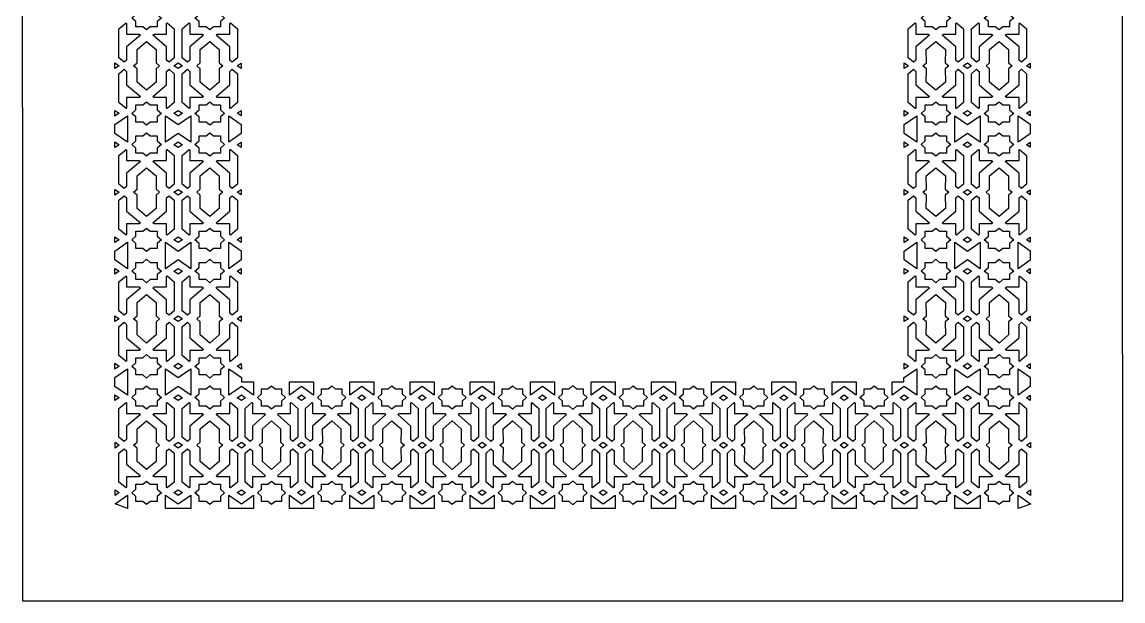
# Model space of a CAD drawing. Extents: x -357 to 357, y -375 to 375.
# Drawn here: x -357 to 357, y -375 to 0 of the extents above; entities that cross this region are included whole.
import ezdxf

# ---------------------------------------------------------------- set-up
doc = ezdxf.new("R2010")
doc.units = 0
doc.header["$MEASUREMENT"] = 0
doc.layers.add('LAYER_1', color=18, linetype='CONTINUOUS')

msp = doc.modelspace()

# ---------------------------------------------------------------- linework, layer by layer
at = {"layer": 'LAYER_1'}
msp.add_lwpolyline([(356.43, 264.35, 0.310097), (-357.4, 265.28), (-357, -375), (357, -375)], format="xyb", close=True, dxfattribs=at)
for points in [[(-274.17, 8.49), (-269.67, 8.49), (-269.67, 5.22), (-266.94, 2.91), (-269.67, 0.6), (-269.67, -2.66), (-274.17, -2.66), (-276.57, -4.7), (-278.97, -2.66), (-283.47, -2.66), (-283.47, 0.6), (-286.2, 2.91), (-283.47, 5.22), (-283.47, 8.49), (-278.97, 8.49), (-276.57, 10.52)], [(-233.17, 8.49), (-228.67, 8.49), (-228.67, 5.22), (-225.94, 2.91), (-228.67, 0.6), (-228.67, -2.66), (-233.17, -2.66), (-235.57, -4.7), (-237.97, -2.66), (-242.47, -2.66), (-242.47, 0.6), (-245.2, 2.91), (-242.47, 5.22), (-242.47, 8.49), (-237.97, 8.49), (-235.57, 10.52)], [(237.97, 8.49), (242.47, 8.49), (242.47, 5.22), (245.2, 2.91), (242.47, 0.6), (242.47, -2.66), (237.97, -2.66), (235.57, -4.7), (233.17, -2.66), (228.67, -2.66), (228.67, 0.6), (225.94, 2.91), (228.67, 5.22), (228.67, 8.49), (233.17, 8.49), (235.57, 10.52)], [(278.97, 8.49), (283.47, 8.49), (283.47, 5.22), (286.2, 2.91), (283.47, 0.6), (283.47, -2.66), (278.97, -2.66), (276.57, -4.7), (274.17, -2.66), (269.67, -2.66), (269.67, 0.6), (266.94, 2.91), (269.67, 5.22), (269.67, 8.49), (274.17, 8.49), (276.57, 10.52)], [(-289.55, -0.55), (-289.55, -7.41), (-281.45, -7.41), (-280.61, -8.12), (-289.55, -15.68), (-289.55, -24.34), (-291.13, -25.67), (-294.49, -22.82), (-294.49, -4.11), (-289.92, -0.24)], [(-258.64, -4.11), (-258.64, -22.82), (-262.01, -25.67), (-263.59, -24.34), (-263.59, -15.68), (-272.53, -8.12), (-271.69, -7.41), (-263.59, -7.41), (-263.59, -0.55), (-263.22, -0.24)], [(-248.55, -0.55), (-248.55, -7.41), (-240.45, -7.41), (-239.61, -8.12), (-248.55, -15.68), (-248.55, -24.34), (-250.13, -25.67), (-253.49, -22.82), (-253.49, -4.11), (-248.92, -0.24)], [(-217.64, -4.11), (-217.64, -22.82), (-221.01, -25.67), (-222.59, -24.34), (-222.59, -15.68), (-231.53, -8.12), (-230.69, -7.41), (-222.59, -7.41), (-222.59, -0.55), (-222.22, -0.24)], [(222.59, -0.55), (222.59, -7.41), (230.69, -7.41), (231.53, -8.12), (222.59, -15.68), (222.59, -24.34), (221.01, -25.67), (217.64, -22.82), (217.64, -4.11), (222.22, -0.24)], [(253.5, -4.11), (253.5, -22.82), (250.13, -25.67), (248.55, -24.34), (248.55, -15.68), (239.61, -8.12), (240.45, -7.41), (248.55, -7.41), (248.55, -0.55), (248.92, -0.24)], [(263.59, -0.55), (263.59, -7.41), (271.69, -7.41), (272.53, -8.12), (263.59, -15.68), (263.59, -24.34), (262.01, -25.67), (258.65, -22.82), (258.65, -4.11), (263.22, -0.24)], [(294.5, -4.11), (294.5, -22.82), (291.13, -25.67), (289.55, -24.34), (289.55, -15.68), (280.61, -8.12), (281.45, -7.41), (289.55, -7.41), (289.55, -0.55), (289.92, -0.24)], [(-270.38, -17.43), (-270.44, -26.03), (-268.12, -27.99), (-270.44, -29.95), (-270.38, -38.55), (-276.57, -43.79), (-282.75, -38.55), (-282.7, -29.95), (-285.02, -27.99), (-282.7, -26.03), (-282.75, -17.43), (-276.57, -12.2)], [(-229.38, -17.43), (-229.44, -26.03), (-227.12, -27.99), (-229.44, -29.95), (-229.38, -38.55), (-235.57, -43.79), (-241.75, -38.55), (-241.7, -29.95), (-244.02, -27.99), (-241.7, -26.03), (-241.75, -17.43), (-235.57, -12.2)], [(241.76, -17.43), (241.7, -26.03), (244.02, -27.99), (241.7, -29.95), (241.76, -38.55), (235.57, -43.79), (229.38, -38.55), (229.44, -29.95), (227.12, -27.99), (229.44, -26.03), (229.38, -17.43), (235.57, -12.2)], [(282.76, -17.43), (282.7, -26.03), (285.02, -27.99), (282.7, -29.95), (282.76, -38.55), (276.57, -43.79), (270.39, -38.55), (270.44, -29.95), (268.12, -27.99), (270.44, -26.03), (270.39, -17.43), (276.57, -12.2)], [(-294.35, -27.99), (-297.07, -29.85), (-297.07, -26.14)], [(-253.34, -27.99), (-256.07, -29.85), (-258.79, -27.99), (-256.07, -26.14)], [(-215.22, -29.75), (-217.79, -27.99), (-215.22, -26.24)], [(217.79, -27.99), (215.07, -29.85), (215.07, -26.14)], [(258.79, -27.99), (256.07, -29.85), (253.35, -27.99), (256.07, -26.14)], [(296.69, -29.59), (294.35, -27.99), (296.69, -26.4)], [(-289.55, -31.65), (-289.55, -40.3), (-280.61, -47.87), (-281.45, -48.58), (-289.55, -48.58), (-289.55, -55.44), (-289.92, -55.75), (-294.49, -51.88), (-294.49, -33.17), (-291.13, -30.31)], [(-258.64, -33.17), (-258.64, -51.88), (-263.22, -55.75), (-263.59, -55.44), (-263.59, -48.58), (-271.69, -48.58), (-272.53, -47.87), (-263.59, -40.3), (-263.59, -31.65), (-262.01, -30.31)], [(-248.55, -31.65), (-248.55, -40.3), (-239.61, -47.87), (-240.45, -48.58), (-248.55, -48.58), (-248.55, -55.44), (-248.92, -55.75), (-253.49, -51.88), (-253.49, -33.17), (-250.13, -30.31)], [(-217.64, -33.17), (-217.64, -51.88), (-222.22, -55.75), (-222.59, -55.44), (-222.59, -48.58), (-230.69, -48.58), (-231.53, -47.87), (-222.59, -40.3), (-222.59, -31.65), (-221.01, -30.31)], [(222.59, -31.65), (222.59, -40.3), (231.53, -47.87), (230.69, -48.58), (222.59, -48.58), (222.59, -55.44), (222.22, -55.75), (217.64, -51.88), (217.64, -33.17), (221.01, -30.31)], [(253.5, -33.17), (253.5, -51.88), (248.92, -55.75), (248.55, -55.44), (248.55, -48.58), (240.45, -48.58), (239.61, -47.87), (248.55, -40.3), (248.55, -31.65), (250.13, -30.31)], [(263.59, -31.65), (263.59, -40.3), (272.53, -47.87), (271.69, -48.58), (263.59, -48.58), (263.59, -55.44), (263.22, -55.75), (258.65, -51.88), (258.65, -33.17), (262.01, -30.31)], [(294.5, -33.17), (294.5, -51.88), (289.92, -55.75), (289.55, -55.44), (289.55, -48.58), (281.45, -48.58), (280.61, -47.87), (289.55, -40.3), (289.55, -31.65), (291.13, -30.31)], [(-294.35, -58.77), (-297.07, -60.63), (-297.07, -56.92)], [(-274.17, -53.32), (-269.67, -53.32), (-269.67, -56.59), (-266.94, -58.9), (-269.67, -61.21), (-269.67, -64.48), (-274.17, -64.48), (-276.57, -66.51), (-278.97, -64.48), (-283.47, -64.48), (-283.47, -61.21), (-286.2, -58.9), (-283.47, -56.59), (-283.47, -53.32), (-278.97, -53.32), (-276.57, -51.29)], [(-253.34, -58.77), (-256.07, -60.63), (-258.79, -58.77), (-256.07, -56.92)], [(-233.17, -53.32), (-228.67, -53.32), (-228.67, -56.59), (-225.94, -58.9), (-228.67, -61.21), (-228.67, -64.48), (-233.17, -64.48), (-235.57, -66.51), (-237.97, -64.48), (-242.47, -64.48), (-242.47, -61.21), (-245.2, -58.9), (-242.47, -56.59), (-242.47, -53.32), (-237.97, -53.32), (-235.57, -51.29)], [(-215.2, -60.54), (-217.79, -58.77), (-215.2, -57.01)], [(217.79, -58.77), (215.07, -60.63), (215.07, -56.92)], [(237.97, -53.32), (242.47, -53.32), (242.47, -56.59), (245.2, -58.9), (242.47, -61.21), (242.47, -64.48), (237.97, -64.48), (235.57, -66.51), (233.17, -64.48), (228.67, -64.48), (228.67, -61.21), (225.94, -58.9), (228.67, -56.59), (228.67, -53.32), (233.17, -53.32), (235.57, -51.29)], [(258.79, -58.77), (256.07, -60.63), (253.35, -58.77), (256.07, -56.92)], [(278.97, -53.32), (283.47, -53.32), (283.47, -56.59), (286.2, -58.9), (283.47, -61.21), (283.47, -64.48), (278.97, -64.48), (276.57, -66.51), (274.17, -64.48), (269.67, -64.48), (269.67, -61.21), (266.94, -58.9), (269.67, -56.59), (269.67, -53.32), (274.17, -53.32), (276.57, -51.29)], [(-288.91, -68.99), (-288.91, -77.59), (-297.07, -71.88), (-297.07, -66.11), (-288.91, -60.4)], [(-247.91, -68.99), (-247.91, -77.59), (-256.07, -71.88), (-264.23, -77.59), (-264.23, -68.99), (-264.23, -60.4), (-256.07, -66.11), (-247.91, -60.4)], [(-215.19, -66.02), (-215.19, -71.97), (-223.22, -77.59), (-223.22, -68.99), (-223.22, -60.4)], [(223.23, -68.99), (223.23, -77.59), (215.07, -71.88), (215.07, -66.11), (223.23, -60.4)], [(264.23, -68.99), (264.23, -77.59), (256.07, -71.88), (247.91, -77.59), (247.91, -68.99), (247.91, -60.4), (256.07, -66.11), (264.23, -60.4)], [(296.73, -65.87), (296.73, -72.12), (288.91, -77.59), (288.91, -68.99), (288.91, -60.4)], [(296.72, -60.39), (294.35, -58.77), (296.72, -57.16)], [(-294.35, -79.22), (-297.07, -81.07), (-297.07, -77.36)], [(-274.17, -73.51), (-269.67, -73.51), (-269.67, -76.78), (-266.94, -79.09), (-269.67, -81.4), (-269.67, -84.67), (-274.17, -84.67), (-276.57, -86.7), (-278.97, -84.67), (-283.47, -84.67), (-283.47, -81.4), (-286.2, -79.09), (-283.47, -76.78), (-283.47, -73.51), (-278.97, -73.51), (-276.57, -71.48)], [(-253.34, -79.22), (-256.07, -81.07), (-258.79, -79.22), (-256.07, -77.36)], [(-233.17, -73.51), (-228.67, -73.51), (-228.67, -76.78), (-225.94, -79.09), (-228.67, -81.4), (-228.67, -84.67), (-233.17, -84.67), (-235.57, -86.7), (-237.97, -84.67), (-242.47, -84.67), (-242.47, -81.4), (-245.2, -79.09), (-242.47, -76.78), (-242.47, -73.51), (-237.97, -73.51), (-235.57, -71.48)], [(-215.19, -80.99), (-217.79, -79.22), (-215.19, -77.44)], [(217.79, -79.22), (215.07, -81.07), (215.07, -77.36)], [(237.97, -73.51), (242.47, -73.51), (242.47, -76.78), (245.2, -79.09), (242.47, -81.4), (242.47, -84.67), (237.97, -84.67), (235.57, -86.7), (233.17, -84.67), (228.67, -84.67), (228.67, -81.4), (225.94, -79.09), (228.67, -76.78), (228.67, -73.51), (233.17, -73.51), (235.57, -71.48)], [(258.79, -79.22), (256.07, -81.07), (253.35, -79.22), (256.07, -77.36)], [(278.97, -73.51), (283.47, -73.51), (283.47, -76.78), (286.2, -79.09), (283.47, -81.4), (283.47, -84.67), (278.97, -84.67), (276.57, -86.7), (274.17, -84.67), (269.67, -84.67), (269.67, -81.4), (266.94, -79.09), (269.67, -76.78), (269.67, -73.51), (274.17, -73.51), (276.57, -71.48)], [(296.74, -80.85), (294.35, -79.22), (296.74, -77.59)], [(-289.55, -82.55), (-289.55, -89.41), (-281.45, -89.41), (-280.61, -90.12), (-289.55, -97.69), (-289.55, -106.34), (-291.13, -107.68), (-294.49, -104.82), (-294.49, -86.11), (-289.92, -82.24)], [(-258.64, -86.11), (-258.64, -104.82), (-262.01, -107.68), (-263.59, -106.34), (-263.59, -97.69), (-272.53, -90.12), (-271.69, -89.41), (-263.59, -89.41), (-263.59, -82.55), (-263.22, -82.24)], [(-248.55, -82.55), (-248.55, -89.41), (-240.45, -89.41), (-239.61, -90.12), (-248.55, -97.69), (-248.55, -106.34), (-250.13, -107.68), (-253.49, -104.82), (-253.49, -86.11), (-248.92, -82.24)], [(-217.64, -86.11), (-217.64, -104.82), (-221.01, -107.68), (-222.59, -106.34), (-222.59, -97.69), (-231.53, -90.12), (-230.69, -89.41), (-222.59, -89.41), (-222.59, -82.55), (-222.22, -82.24)], [(222.59, -82.55), (222.59, -89.41), (230.69, -89.41), (231.53, -90.12), (222.59, -97.69), (222.59, -106.34), (221.01, -107.68), (217.64, -104.82), (217.64, -86.11), (222.22, -82.24)], [(253.5, -86.11), (253.5, -104.82), (250.13, -107.68), (248.55, -106.34), (248.55, -97.69), (239.61, -90.12), (240.45, -89.41), (248.55, -89.41), (248.55, -82.55), (248.92, -82.24)], [(263.59, -82.55), (263.59, -89.41), (271.69, -89.41), (272.53, -90.12), (263.59, -97.69), (263.59, -106.34), (262.01, -107.68), (258.65, -104.82), (258.65, -86.11), (263.22, -82.24)], [(294.5, -86.11), (294.5, -104.82), (291.13, -107.68), (289.55, -106.34), (289.55, -97.69), (280.61, -90.12), (281.45, -89.41), (289.55, -89.41), (289.55, -82.55), (289.92, -82.24)], [(-270.38, -99.44), (-270.44, -108.04), (-268.12, -110), (-270.44, -111.96), (-270.38, -120.56), (-276.57, -125.79), (-282.75, -120.56), (-282.7, -111.96), (-285.02, -110), (-282.7, -108.04), (-282.75, -99.44), (-276.57, -94.2)], [(-229.38, -99.44), (-229.44, -108.04), (-227.12, -110), (-229.44, -111.96), (-229.38, -120.56), (-235.57, -125.79), (-241.75, -120.56), (-241.7, -111.96), (-244.02, -110), (-241.7, -108.04), (-241.75, -99.44), (-235.57, -94.2)], [(241.76, -99.44), (241.7, -108.04), (244.02, -110), (241.7, -111.96), (241.76, -120.56), (235.57, -125.79), (229.38, -120.56), (229.44, -111.96), (227.12, -110), (229.44, -108.04), (229.38, -99.44), (235.57, -94.2)], [(282.76, -99.44), (282.7, -108.04), (285.02, -110), (282.7, -111.96), (282.76, -120.56), (276.57, -125.79), (270.39, -120.56), (270.44, -111.96), (268.12, -110), (270.44, -108.04), (270.39, -99.44), (276.57, -94.2)], [(-294.35, -110), (-297.07, -111.85), (-297.07, -108.14)], [(-289.55, -113.65), (-289.55, -122.31), (-280.61, -129.87), (-281.45, -130.58), (-289.55, -130.58), (-289.55, -137.44), (-289.92, -137.75), (-294.49, -133.88), (-294.49, -115.17), (-291.13, -112.32)], [(-258.64, -115.17), (-258.64, -133.88), (-263.22, -137.75), (-263.59, -137.44), (-263.59, -130.58), (-271.69, -130.58), (-272.53, -129.87), (-263.59, -122.31), (-263.59, -113.65), (-262.01, -112.32)], [(-253.34, -110), (-256.07, -111.85), (-258.79, -110), (-256.07, -108.14)], [(-248.55, -113.65), (-248.55, -122.31), (-239.61, -129.87), (-240.45, -130.58), (-248.55, -130.58), (-248.55, -137.44), (-248.92, -137.75), (-253.49, -133.88), (-253.49, -115.17), (-250.13, -112.32)], [(-217.64, -115.17), (-217.64, -133.88), (-222.22, -137.75), (-222.59, -137.44), (-222.59, -130.58), (-230.69, -130.58), (-231.53, -129.87), (-222.59, -122.31), (-222.59, -113.65), (-221.01, -112.32)], [(-215.17, -111.79), (-217.79, -110), (-215.17, -108.21)], [(217.79, -110), (215.07, -111.85), (215.07, -108.14)], [(222.59, -113.65), (222.59, -122.31), (231.53, -129.87), (230.69, -130.58), (222.59, -130.58), (222.59, -137.44), (222.22, -137.75), (217.64, -133.88), (217.64, -115.17), (221.01, -112.32)], [(253.5, -115.17), (253.5, -133.88), (248.92, -137.75), (248.55, -137.44), (248.55, -130.58), (240.45, -130.58), (239.61, -129.87), (248.55, -122.31), (248.55, -113.65), (250.13, -112.32)], [(258.79, -110), (256.07, -111.85), (253.35, -110), (256.07, -108.14)], [(263.59, -113.65), (263.59, -122.31), (272.53, -129.87), (271.69, -130.58), (263.59, -130.58), (263.59, -137.44), (263.22, -137.75), (258.65, -133.88), (258.65, -115.17), (262.01, -112.32)], [(294.5, -115.17), (294.5, -133.88), (289.92, -137.75), (289.55, -137.44), (289.55, -130.58), (281.45, -130.58), (280.61, -129.87), (289.55, -122.31), (289.55, -113.65), (291.13, -112.32)], [(296.77, -111.65), (294.35, -110), (296.76, -108.35)], [(-274.17, -135.33), (-269.67, -135.33), (-269.67, -138.59), (-266.94, -140.9), (-269.67, -143.21), (-269.67, -146.48), (-274.17, -146.48), (-276.57, -148.51), (-278.97, -146.48), (-283.47, -146.48), (-283.47, -143.21), (-286.2, -140.9), (-283.47, -138.59), (-283.47, -135.33), (-278.97, -135.33), (-276.57, -133.29)], [(-233.17, -135.33), (-228.67, -135.33), (-228.67, -138.59), (-225.94, -140.9), (-228.67, -143.21), (-228.67, -146.48), (-233.17, -146.48), (-235.57, -148.51), (-237.97, -146.48), (-242.47, -146.48), (-242.47, -143.21), (-245.2, -140.9), (-242.47, -138.59), (-242.47, -135.33), (-237.97, -135.33), (-235.57, -133.29)], [(237.97, -135.33), (242.47, -135.33), (242.47, -138.59), (245.2, -140.9), (242.47, -143.21), (242.47, -146.48), (237.97, -146.48), (235.57, -148.51), (233.17, -146.48), (228.67, -146.48), (228.67, -143.21), (225.94, -140.9), (228.67, -138.59), (228.67, -135.33), (233.17, -135.33), (235.57, -133.29)], [(278.97, -135.33), (283.47, -135.33), (283.47, -138.59), (286.2, -140.9), (283.47, -143.21), (283.47, -146.48), (278.97, -146.48), (276.57, -148.51), (274.17, -146.48), (269.67, -146.48), (269.67, -143.21), (266.94, -140.9), (269.67, -138.59), (269.67, -135.33), (274.17, -135.33), (276.57, -133.29)], [(-294.35, -140.78), (-297.07, -142.63), (-297.07, -138.92)], [(-288.91, -151), (-288.91, -159.59), (-297.07, -153.88), (-297.07, -148.11), (-288.91, -142.4)], [(-247.91, -151), (-247.91, -159.59), (-256.07, -153.88), (-264.23, -159.59), (-264.23, -151), (-264.23, -142.4), (-256.07, -148.11), (-247.91, -142.4)], [(-253.34, -140.78), (-256.07, -142.63), (-258.79, -140.78), (-256.07, -138.92)], [(-215.14, -148.06), (-215.14, -153.93), (-223.22, -159.59), (-223.22, -151), (-223.22, -142.4)], [(-215.15, -142.58), (-217.79, -140.78), (-215.15, -138.97)], [(217.79, -140.78), (215.07, -142.63), (215.07, -138.92)], [(223.23, -151), (223.23, -159.59), (215.07, -153.88), (215.07, -148.11), (223.23, -142.4)], [(264.23, -151), (264.23, -159.59), (256.07, -153.88), (247.91, -159.59), (247.91, -151), (247.91, -142.4), (256.07, -148.11), (264.23, -142.4)], [(258.79, -140.78), (256.07, -142.63), (253.35, -140.78), (256.07, -138.92)], [(296.8, -147.92), (296.8, -154.07), (288.91, -159.59), (288.91, -151), (288.91, -142.4)], [(296.79, -142.45), (294.35, -140.78), (296.79, -139.11)], [(-274.17, -155.52), (-269.67, -155.52), (-269.67, -158.78), (-266.94, -161.09), (-269.67, -163.4), (-269.67, -166.67), (-274.17, -166.67), (-276.57, -168.7), (-278.97, -166.67), (-283.47, -166.67), (-283.47, -163.4), (-286.2, -161.09), (-283.47, -158.78), (-283.47, -155.52), (-278.97, -155.52), (-276.57, -153.48)], [(-233.17, -155.52), (-228.67, -155.52), (-228.67, -158.78), (-225.94, -161.09), (-228.67, -163.4), (-228.67, -166.67), (-233.17, -166.67), (-235.57, -168.7), (-237.97, -166.67), (-242.47, -166.67), (-242.47, -163.4), (-245.2, -161.09), (-242.47, -158.78), (-242.47, -155.52), (-237.97, -155.52), (-235.57, -153.48)], [(237.97, -155.52), (242.47, -155.52), (242.47, -158.78), (245.2, -161.09), (242.47, -163.4), (242.47, -166.67), (237.97, -166.67), (235.57, -168.7), (233.17, -166.67), (228.67, -166.67), (228.67, -163.4), (225.94, -161.09), (228.67, -158.78), (228.67, -155.52), (233.17, -155.52), (235.57, -153.48)], [(278.97, -155.52), (283.47, -155.52), (283.47, -158.78), (286.2, -161.09), (283.47, -163.4), (283.47, -166.67), (278.97, -166.67), (276.57, -168.7), (274.17, -166.67), (269.67, -166.67), (269.67, -163.4), (266.94, -161.09), (269.67, -158.78), (269.67, -155.52), (274.17, -155.52), (276.57, -153.48)], [(-294.35, -161.22), (-297.07, -163.07), (-297.07, -159.36)], [(-289.55, -164.55), (-289.55, -171.41), (-281.45, -171.41), (-280.61, -172.12), (-289.55, -179.69), (-289.55, -188.34), (-291.13, -189.68), (-294.49, -186.83), (-294.49, -168.12), (-289.92, -164.24)], [(-258.64, -168.12), (-258.64, -186.83), (-262.01, -189.68), (-263.59, -188.34), (-263.59, -179.69), (-272.53, -172.12), (-271.69, -171.41), (-263.59, -171.41), (-263.59, -164.55), (-263.22, -164.24)], [(-253.34, -161.22), (-256.07, -163.07), (-258.79, -161.22), (-256.07, -159.36)], [(-248.55, -164.55), (-248.55, -171.41), (-240.45, -171.41), (-239.61, -172.12), (-248.55, -179.69), (-248.55, -188.34), (-250.13, -189.68), (-253.49, -186.83), (-253.49, -168.12), (-248.92, -164.24)], [(-217.64, -168.12), (-217.64, -186.83), (-221.01, -189.68), (-222.59, -188.34), (-222.59, -179.69), (-231.53, -172.12), (-230.69, -171.41), (-222.59, -171.41), (-222.59, -164.55), (-222.22, -164.24)], [(-215.13, -163.03), (-217.79, -161.22), (-215.14, -159.41)], [(217.79, -161.22), (215.07, -163.07), (215.07, -159.36)], [(222.59, -164.55), (222.59, -171.41), (230.69, -171.41), (231.53, -172.12), (222.59, -179.69), (222.59, -188.34), (221.01, -189.68), (217.64, -186.83), (217.64, -168.12), (222.22, -164.24)], [(253.5, -168.12), (253.5, -186.83), (250.13, -189.68), (248.55, -188.34), (248.55, -179.69), (239.61, -172.12), (240.45, -171.41), (248.55, -171.41), (248.55, -164.55), (248.92, -164.24)], [(258.79, -161.22), (256.07, -163.07), (253.35, -161.22), (256.07, -159.36)], [(263.59, -164.55), (263.59, -171.41), (271.69, -171.41), (272.53, -172.12), (263.59, -179.69), (263.59, -188.34), (262.01, -189.68), (258.65, -186.83), (258.65, -168.12), (263.22, -164.24)], [(294.5, -168.12), (294.5, -186.83), (291.13, -189.68), (289.55, -188.34), (289.55, -179.69), (280.61, -172.12), (281.45, -171.41), (289.55, -171.41), (289.55, -164.55), (289.92, -164.24)], [(296.81, -162.9), (294.35, -161.22), (296.81, -159.54)], [(-270.38, -181.44), (-270.44, -190.04), (-268.12, -192), (-270.44, -193.96), (-270.38, -202.56), (-276.57, -207.79), (-282.75, -202.56), (-282.7, -193.96), (-285.02, -192), (-282.7, -190.04), (-282.75, -181.44), (-276.57, -176.2)], [(-229.38, -181.44), (-229.44, -190.04), (-227.12, -192), (-229.44, -193.96), (-229.38, -202.56), (-235.57, -207.79), (-241.75, -202.56), (-241.7, -193.96), (-244.02, -192), (-241.7, -190.04), (-241.75, -181.44), (-235.57, -176.2)], [(241.76, -181.44), (241.7, -190.04), (244.02, -192), (241.7, -193.96), (241.76, -202.56), (235.57, -207.79), (229.38, -202.56), (229.44, -193.96), (227.12, -192), (229.44, -190.04), (229.38, -181.44), (235.57, -176.2)], [(282.76, -181.44), (282.7, -190.04), (285.02, -192), (282.7, -193.96), (282.76, -202.56), (276.57, -207.79), (270.39, -202.56), (270.44, -193.96), (268.12, -192), (270.44, -190.04), (270.39, -181.44), (276.57, -176.2)], [(-294.35, -192), (-297.07, -193.86), (-297.07, -190.14)], [(-253.34, -192), (-256.07, -193.86), (-258.79, -192), (-256.07, -190.14)], [(-215.11, -193.82), (-217.79, -192), (-215.12, -190.17)], [(217.79, -192), (215.07, -193.86), (215.07, -190.14)], [(258.79, -192), (256.07, -193.86), (253.35, -192), (256.07, -190.14)], [(296.84, -193.7), (294.35, -192), (296.84, -190.3)], [(-289.55, -195.65), (-289.55, -204.31), (-280.61, -211.88), (-281.45, -212.58), (-289.55, -212.58), (-289.55, -219.44), (-289.92, -219.76), (-294.49, -215.88), (-294.49, -197.17), (-291.13, -194.32)], [(-258.64, -197.17), (-258.64, -215.88), (-263.22, -219.76), (-263.59, -219.44), (-263.59, -212.58), (-271.69, -212.58), (-272.53, -211.88), (-263.59, -204.31), (-263.59, -195.65), (-262.01, -194.32)], [(-248.55, -195.65), (-248.55, -204.31), (-239.61, -211.88), (-240.45, -212.58), (-248.55, -212.58), (-248.55, -219.44), (-248.92, -219.76), (-253.49, -215.88), (-253.49, -197.17), (-250.13, -194.32)], [(-217.64, -197.17), (-217.64, -215.88), (-222.22, -219.76), (-222.59, -219.44), (-222.59, -212.58), (-230.69, -212.58), (-231.53, -211.88), (-222.59, -204.31), (-222.59, -195.65), (-221.01, -194.32)], [(222.59, -195.65), (222.59, -204.31), (231.53, -211.88), (230.69, -212.58), (222.59, -212.58), (222.59, -219.44), (222.22, -219.76), (217.64, -215.88), (217.64, -197.17), (221.01, -194.32)], [(253.5, -197.17), (253.5, -215.88), (248.92, -219.76), (248.55, -219.44), (248.55, -212.58), (240.45, -212.58), (239.61, -211.88), (248.55, -204.31), (248.55, -195.65), (250.13, -194.32)], [(263.59, -195.65), (263.59, -204.31), (272.53, -211.88), (271.69, -212.58), (263.59, -212.58), (263.59, -219.44), (263.22, -219.76), (258.65, -215.88), (258.65, -197.17), (262.01, -194.32)], [(294.5, -197.17), (294.5, -215.88), (289.92, -219.76), (289.55, -219.44), (289.55, -212.58), (281.45, -212.58), (280.61, -211.88), (289.55, -204.31), (289.55, -195.65), (291.13, -194.32)], [(-294.35, -222.78), (-297.07, -224.64), (-297.07, -220.92)], [(-274.17, -217.33), (-269.67, -217.33), (-269.67, -220.59), (-266.94, -222.9), (-269.67, -225.21), (-269.67, -228.48), (-274.17, -228.48), (-276.57, -230.51), (-278.97, -228.48), (-283.47, -228.48), (-283.47, -225.21), (-286.2, -222.9), (-283.47, -220.59), (-283.47, -217.33), (-278.97, -217.33), (-276.57, -215.3)], [(-253.34, -222.78), (-256.07, -224.64), (-258.79, -222.78), (-256.07, -220.92)], [(-233.17, -217.33), (-228.67, -217.33), (-228.67, -220.59), (-225.94, -222.9), (-228.67, -225.21), (-228.67, -228.48), (-233.17, -228.48), (-235.57, -230.51), (-237.97, -228.48), (-242.47, -228.48), (-242.47, -225.21), (-245.2, -222.9), (-242.47, -220.59), (-242.47, -217.33), (-237.97, -217.33), (-235.57, -215.3)], [(-215.09, -224.62), (-217.79, -222.78), (-215.1, -220.94)], [(217.79, -222.78), (215.07, -224.64), (215.07, -220.92)], [(237.97, -217.33), (242.47, -217.33), (242.47, -220.59), (245.2, -222.9), (242.47, -225.21), (242.47, -228.48), (237.97, -228.48), (235.57, -230.51), (233.17, -228.48), (228.67, -228.48), (228.67, -225.21), (225.94, -222.9), (228.67, -220.59), (228.67, -217.33), (233.17, -217.33), (235.57, -215.3)], [(258.79, -222.78), (256.07, -224.64), (253.35, -222.78), (256.07, -220.92)], [(278.97, -217.33), (283.47, -217.33), (283.47, -220.59), (286.2, -222.9), (283.47, -225.21), (283.47, -228.48), (278.97, -228.48), (276.57, -230.51), (274.17, -228.48), (269.67, -228.48), (269.67, -225.21), (266.94, -222.9), (269.67, -220.59), (269.67, -217.33), (274.17, -217.33), (276.57, -215.3)], [(296.87, -224.5), (294.35, -222.78), (296.86, -221.06)], [(-288.91, -233), (-288.91, -241.59), (-297.07, -235.88), (-297.07, -230.11), (-288.91, -224.4)], [(-247.91, -233), (-247.91, -241.59), (-256.07, -235.88), (-264.23, -241.59), (-264.23, -233), (-264.23, -224.4), (-256.07, -230.11), (-247.91, -224.4)], [(-215.09, -230.1), (-215.09, -233), (-207.29, -233), (-207.29, -241.59), (-215.07, -235.88), (-223.22, -241.59), (-223.22, -233), (-223.22, -224.4)], [(223.23, -233), (223.23, -241.59), (215.07, -235.88), (207.29, -241.59), (207.29, -233), (214.87, -233), (214.87, -230.19), (215.07, -230.11), (223.23, -224.4)], [(264.23, -233), (264.23, -241.59), (256.07, -235.88), (247.91, -241.59), (247.91, -233), (247.91, -224.4), (256.07, -230.11), (264.23, -224.4)], [(296.87, -229.97), (296.88, -236.02), (288.91, -241.59), (288.91, -233), (288.91, -224.4)], [(-274.17, -237.52), (-269.67, -237.52), (-269.67, -240.78), (-266.94, -243.09), (-269.67, -245.4), (-269.67, -248.67), (-274.17, -248.67), (-276.57, -250.7), (-278.97, -248.67), (-283.47, -248.67), (-283.47, -245.4), (-286.2, -243.09), (-283.47, -240.78), (-283.47, -237.52), (-278.97, -237.52), (-276.57, -235.49)], [(-233.17, -237.52), (-228.67, -237.52), (-228.67, -240.78), (-225.94, -243.09), (-228.67, -245.4), (-228.67, -248.67), (-233.17, -248.67), (-235.57, -250.7), (-237.97, -248.67), (-242.47, -248.67), (-242.47, -245.4), (-245.2, -243.09), (-242.47, -240.78), (-242.47, -237.52), (-237.97, -237.52), (-235.57, -235.49)], [(-193.24, -237.52), (-188.95, -237.52), (-188.95, -240.78), (-186.35, -243.09), (-188.95, -245.4), (-188.95, -248.67), (-193.24, -248.67), (-195.53, -250.7), (-197.82, -248.67), (-202.11, -248.67), (-202.11, -245.4), (-204.71, -243.09), (-202.11, -240.78), (-202.11, -237.52), (-197.82, -237.52), (-195.53, -235.49)], [(-168.21, -241.59), (-175.99, -235.88), (-183.76, -241.59), (-183.76, -233), (-168.21, -233)], [(-154.16, -237.52), (-149.87, -237.52), (-149.87, -240.78), (-147.27, -243.09), (-149.87, -245.4), (-149.87, -248.67), (-154.16, -248.67), (-156.45, -250.7), (-158.74, -248.67), (-163.03, -248.67), (-163.03, -245.4), (-165.63, -243.09), (-163.03, -240.78), (-163.03, -237.52), (-158.74, -237.52), (-156.45, -235.49)], [(-129.14, -241.59), (-136.91, -235.88), (-144.69, -241.59), (-144.69, -233), (-129.14, -233)], [(-115.08, -237.52), (-110.8, -237.52), (-110.8, -240.78), (-108.2, -243.09), (-110.8, -245.4), (-110.8, -248.67), (-115.08, -248.67), (-117.37, -250.7), (-119.66, -248.67), (-123.95, -248.67), (-123.95, -245.4), (-126.55, -243.09), (-123.95, -240.78), (-123.95, -237.52), (-119.66, -237.52), (-117.37, -235.49)], [(-90.06, -241.59), (-97.83, -235.88), (-105.61, -241.59), (-105.61, -233), (-90.06, -233)], [(-76.01, -237.52), (-71.72, -237.52), (-71.72, -240.78), (-69.12, -243.09), (-71.72, -245.4), (-71.72, -248.67), (-76.01, -248.67), (-78.29, -250.7), (-80.58, -248.67), (-84.87, -248.67), (-84.87, -245.4), (-87.47, -243.09), (-84.87, -240.78), (-84.87, -237.52), (-80.58, -237.52), (-78.29, -235.49)], [(-50.98, -241.59), (-58.76, -235.88), (-66.53, -241.59), (-66.53, -233), (-50.98, -233)], [(-36.93, -237.52), (-32.64, -237.52), (-32.64, -240.78), (-30.04, -243.09), (-32.64, -245.4), (-32.64, -248.67), (-36.93, -248.67), (-39.22, -250.7), (-41.51, -248.67), (-45.8, -248.67), (-45.8, -245.4), (-48.39, -243.09), (-45.8, -240.78), (-45.8, -237.52), (-41.51, -237.52), (-39.22, -235.49)], [(-11.9, -241.59), (-19.68, -235.88), (-27.45, -241.59), (-27.45, -233), (-11.9, -233)], [(2.43, -237.52), (6.72, -237.52), (6.72, -240.78), (9.32, -243.09), (6.72, -245.4), (6.72, -248.67), (2.43, -248.67), (0.14, -250.7), (0, -250.58), (-0.14, -250.7), (-2.43, -248.67), (-6.72, -248.67), (-6.72, -245.4), (-9.32, -243.09), (-6.72, -240.78), (-6.72, -237.52), (-2.43, -237.52), (-0.14, -235.49), (0, -235.61), (0.14, -235.49)], [(27.46, -241.59), (19.68, -235.88), (11.91, -241.59), (11.91, -233), (27.46, -233)], [(41.51, -237.52), (45.8, -237.52), (45.8, -240.78), (48.4, -243.09), (45.8, -245.4), (45.8, -248.67), (41.51, -248.67), (39.22, -250.7), (36.93, -248.67), (32.64, -248.67), (32.64, -245.4), (30.04, -243.09), (32.64, -240.78), (32.64, -237.52), (36.93, -237.52), (39.22, -235.49)], [(66.53, -241.59), (58.76, -235.88), (50.98, -241.59), (50.98, -233), (66.53, -233)], [(80.59, -237.52), (84.87, -237.52), (84.87, -240.78), (87.47, -243.09), (84.87, -245.4), (84.87, -248.67), (80.59, -248.67), (78.3, -250.7), (76.01, -248.67), (71.72, -248.67), (71.72, -245.4), (69.12, -243.09), (71.72, -240.78), (71.72, -237.52), (76.01, -237.52), (78.3, -235.49)], [(105.61, -241.59), (97.84, -235.88), (90.06, -241.59), (90.06, -233), (105.61, -233)], [(119.66, -237.52), (123.95, -237.52), (123.95, -240.78), (126.55, -243.09), (123.95, -245.4), (123.95, -248.67), (119.66, -248.67), (117.37, -250.7), (115.09, -248.67), (110.8, -248.67), (110.8, -245.4), (108.2, -243.09), (110.8, -240.78), (110.8, -237.52), (115.09, -237.52), (117.37, -235.49)], [(144.69, -241.59), (136.91, -235.88), (129.14, -241.59), (129.14, -233), (144.69, -233)], [(158.74, -237.52), (163.03, -237.52), (163.03, -240.78), (165.63, -243.09), (163.03, -245.4), (163.03, -248.67), (158.74, -248.67), (156.45, -250.7), (154.16, -248.67), (149.87, -248.67), (149.87, -245.4), (147.28, -243.09), (149.87, -240.78), (149.87, -237.52), (154.16, -237.52), (156.45, -235.49)], [(183.77, -241.59), (175.99, -235.88), (168.22, -241.59), (168.22, -233), (183.77, -233)], [(197.82, -237.52), (202.11, -237.52), (202.11, -240.78), (204.71, -243.09), (202.11, -245.4), (202.11, -248.67), (197.82, -248.67), (195.53, -250.7), (193.24, -248.67), (188.95, -248.67), (188.95, -245.4), (186.35, -243.09), (188.95, -240.78), (188.95, -237.52), (193.24, -237.52), (195.53, -235.49)], [(237.97, -237.52), (242.47, -237.52), (242.47, -240.78), (245.2, -243.09), (242.47, -245.4), (242.47, -248.67), (237.97, -248.67), (235.57, -250.7), (233.17, -248.67), (228.67, -248.67), (228.67, -245.4), (225.94, -243.09), (228.67, -240.78), (228.67, -237.52), (233.17, -237.52), (235.57, -235.49)], [(278.97, -237.52), (283.47, -237.52), (283.47, -240.78), (286.2, -243.09), (283.47, -245.4), (283.47, -248.67), (278.97, -248.67), (276.57, -250.7), (274.17, -248.67), (269.67, -248.67), (269.67, -245.4), (266.94, -243.09), (269.67, -240.78), (269.67, -237.52), (274.17, -237.52), (276.57, -235.49)], [(-294.35, -243.22), (-297.07, -245.08), (-297.07, -241.36)], [(-253.34, -243.22), (-256.07, -245.08), (-258.79, -243.22), (-256.07, -241.36)], [(-212.47, -243.22), (-215.07, -245.08), (-217.79, -243.22), (-215.07, -241.36)], [(-173.39, -243.22), (-175.99, -245.08), (-178.59, -243.22), (-175.99, -241.36)], [(-134.32, -243.22), (-136.91, -245.08), (-139.51, -243.22), (-136.91, -241.36)], [(-95.24, -243.22), (-97.83, -245.08), (-100.43, -243.22), (-97.83, -241.36)], [(-56.16, -243.22), (-58.76, -245.08), (-61.35, -243.22), (-58.76, -241.36)], [(-17.08, -243.22), (-19.68, -245.08), (-22.27, -243.22), (-19.68, -241.36)], [(22.28, -243.22), (19.68, -245.08), (17.08, -243.22), (19.68, -241.36)], [(61.35, -243.22), (58.76, -245.08), (56.16, -243.22), (58.76, -241.36)], [(100.43, -243.22), (97.84, -245.08), (95.24, -243.22), (97.84, -241.36)], [(139.51, -243.22), (136.91, -245.08), (134.32, -243.22), (136.91, -241.36)], [(178.59, -243.22), (175.99, -245.08), (173.4, -243.22), (175.99, -241.36)], [(217.79, -243.22), (215.07, -245.08), (212.47, -243.22), (215.07, -241.36)], [(258.79, -243.22), (256.07, -245.08), (253.35, -243.22), (256.07, -241.36)], [(296.88, -244.95), (294.35, -243.22), (296.88, -241.49)], [(-289.55, -246.55), (-289.55, -253.41), (-281.45, -253.41), (-280.61, -254.12), (-289.55, -261.69), (-289.55, -270.34), (-291.13, -271.68), (-294.49, -268.83), (-294.49, -250.12), (-289.92, -246.24)], [(-258.64, -250.12), (-258.64, -268.83), (-262.01, -271.68), (-263.59, -270.34), (-263.59, -261.69), (-272.53, -254.12), (-271.69, -253.41), (-263.59, -253.41), (-263.59, -246.55), (-263.22, -246.24)], [(-248.55, -246.55), (-248.55, -253.41), (-240.45, -253.41), (-239.61, -254.12), (-248.55, -261.69), (-248.55, -270.34), (-250.13, -271.68), (-253.49, -268.83), (-253.49, -250.12), (-248.92, -246.24)], [(-217.64, -250.12), (-217.64, -268.83), (-221.01, -271.68), (-222.59, -270.34), (-222.59, -261.69), (-231.53, -254.12), (-230.69, -253.41), (-222.59, -253.41), (-222.59, -246.55), (-222.22, -246.24)], [(-207.9, -246.55), (-207.9, -253.41), (-200.18, -253.41), (-199.38, -254.12), (-207.9, -261.69), (-207.9, -270.34), (-209.4, -271.68), (-212.61, -268.83), (-212.61, -250.12), (-208.25, -246.24)], [(-178.44, -250.12), (-178.44, -268.83), (-181.65, -271.68), (-183.16, -270.34), (-183.16, -261.69), (-191.68, -254.12), (-190.88, -253.41), (-183.16, -253.41), (-183.16, -246.55), (-182.81, -246.24)], [(-168.82, -246.55), (-168.82, -253.41), (-161.1, -253.41), (-160.3, -254.12), (-168.82, -261.69), (-168.82, -270.34), (-170.33, -271.68), (-173.54, -268.83), (-173.54, -250.12), (-169.17, -246.24)], [(-139.37, -250.12), (-139.37, -268.83), (-142.58, -271.68), (-144.08, -270.34), (-144.08, -261.69), (-152.6, -254.12), (-151.8, -253.41), (-144.08, -253.41), (-144.08, -246.55), (-143.73, -246.24)], [(-129.74, -246.55), (-129.74, -253.41), (-122.02, -253.41), (-121.22, -254.12), (-129.74, -261.69), (-129.74, -270.34), (-131.25, -271.68), (-134.46, -268.83), (-134.46, -250.12), (-130.09, -246.24)], [(-100.29, -250.12), (-100.29, -268.83), (-103.5, -271.68), (-105, -270.34), (-105, -261.69), (-113.52, -254.12), (-112.72, -253.41), (-105, -253.41), (-105, -246.55), (-104.65, -246.24)], [(-90.67, -246.55), (-90.67, -253.41), (-82.94, -253.41), (-82.15, -254.12), (-90.67, -261.69), (-90.67, -270.34), (-92.17, -271.68), (-95.38, -268.83), (-95.38, -250.12), (-91.02, -246.24)], [(-61.21, -250.12), (-61.21, -268.83), (-64.42, -271.68), (-65.92, -270.34), (-65.92, -261.69), (-74.44, -254.12), (-73.65, -253.41), (-65.92, -253.41), (-65.92, -246.55), (-65.57, -246.24)], [(-51.59, -246.55), (-51.59, -253.41), (-43.87, -253.41), (-43.07, -254.12), (-51.59, -261.69), (-51.59, -270.34), (-53.09, -271.68), (-56.3, -268.83), (-56.3, -250.12), (-51.94, -246.24)], [(-22.13, -250.12), (-22.13, -268.83), (-25.34, -271.68), (-26.85, -270.34), (-26.85, -261.69), (-35.37, -254.12), (-34.57, -253.41), (-26.85, -253.41), (-26.85, -246.55), (-26.5, -246.24)], [(-12.51, -246.55), (-12.51, -253.41), (-4.79, -253.41), (-3.99, -254.12), (-12.51, -261.69), (-12.51, -270.34), (-14.01, -271.68), (-17.22, -268.83), (-17.22, -250.12), (-12.86, -246.24)], [(17.23, -250.12), (17.23, -268.83), (14.02, -271.68), (12.51, -270.34), (12.51, -261.69), (3.99, -254.12), (4.79, -253.41), (12.51, -253.41), (12.51, -246.55), (12.86, -246.24)], [(26.85, -246.55), (26.85, -253.41), (34.57, -253.41), (35.37, -254.12), (26.85, -261.69), (26.85, -270.34), (25.34, -271.68), (22.13, -268.83), (22.13, -250.12), (26.5, -246.24)], [(56.3, -250.12), (56.3, -268.83), (53.09, -271.68), (51.59, -270.34), (51.59, -261.69), (43.07, -254.12), (43.87, -253.41), (51.59, -253.41), (51.59, -246.55), (51.94, -246.24)], [(65.93, -246.55), (65.93, -253.41), (73.65, -253.41), (74.45, -254.12), (65.93, -261.69), (65.93, -270.34), (64.42, -271.68), (61.21, -268.83), (61.21, -250.12), (65.58, -246.24)], [(95.38, -250.12), (95.38, -268.83), (92.17, -271.68), (90.67, -270.34), (90.67, -261.69), (82.15, -254.12), (82.95, -253.41), (90.67, -253.41), (90.67, -246.55), (91.02, -246.24)], [(105, -246.55), (105, -253.41), (112.73, -253.41), (113.52, -254.12), (105, -261.69), (105, -270.34), (103.5, -271.68), (100.29, -268.83), (100.29, -250.12), (104.65, -246.24)], [(134.46, -250.12), (134.46, -268.83), (131.25, -271.68), (129.75, -270.34), (129.75, -261.69), (121.23, -254.12), (122.02, -253.41), (129.75, -253.41), (129.75, -246.55), (130.1, -246.24)], [(144.08, -246.55), (144.08, -253.41), (151.8, -253.41), (152.6, -254.12), (144.08, -261.69), (144.08, -270.34), (142.58, -271.68), (139.37, -268.83), (139.37, -250.12), (143.73, -246.24)], [(173.54, -250.12), (173.54, -268.83), (170.33, -271.68), (168.82, -270.34), (168.82, -261.69), (160.3, -254.12), (161.1, -253.41), (168.82, -253.41), (168.82, -246.55), (169.17, -246.24)], [(183.16, -246.55), (183.16, -253.41), (190.88, -253.41), (191.68, -254.12), (183.16, -261.69), (183.16, -270.34), (181.66, -271.68), (178.45, -268.83), (178.45, -250.12), (182.81, -246.24)], [(212.62, -250.12), (212.62, -268.83), (209.41, -271.68), (207.9, -270.34), (207.9, -261.69), (199.38, -254.12), (200.18, -253.41), (207.9, -253.41), (207.9, -246.55), (208.25, -246.24)], [(222.59, -246.55), (222.59, -253.41), (230.69, -253.41), (231.53, -254.12), (222.59, -261.69), (222.59, -270.34), (221.01, -271.68), (217.64, -268.83), (217.64, -250.12), (222.22, -246.24)], [(253.5, -250.12), (253.5, -268.83), (250.13, -271.68), (248.55, -270.34), (248.55, -261.69), (239.61, -254.12), (240.45, -253.41), (248.55, -253.41), (248.55, -246.55), (248.92, -246.24)], [(263.59, -246.55), (263.59, -253.41), (271.69, -253.41), (272.53, -254.12), (263.59, -261.69), (263.59, -270.34), (262.01, -271.68), (258.65, -268.83), (258.65, -250.12), (263.22, -246.24)], [(294.5, -250.12), (294.5, -268.83), (291.13, -271.68), (289.55, -270.34), (289.55, -261.69), (280.61, -254.12), (281.45, -253.41), (289.55, -253.41), (289.55, -246.55), (289.92, -246.24)], [(-270.38, -263.44), (-270.44, -272.04), (-268.12, -274), (-270.44, -275.96), (-270.38, -284.56), (-276.57, -289.8), (-282.75, -284.56), (-282.7, -275.96), (-285.02, -274), (-282.7, -272.04), (-282.75, -263.44), (-276.57, -258.2)], [(-229.38, -263.44), (-229.44, -272.04), (-227.12, -274), (-229.44, -275.96), (-229.38, -284.56), (-235.57, -289.8), (-241.75, -284.56), (-241.7, -275.96), (-244.02, -274), (-241.7, -272.04), (-241.75, -263.44), (-235.57, -258.2)], [(-189.63, -263.44), (-189.68, -272.04), (-187.48, -274), (-189.68, -275.96), (-189.63, -284.56), (-195.53, -289.8), (-201.42, -284.56), (-201.37, -275.96), (-203.58, -274), (-201.37, -272.04), (-201.42, -263.44), (-195.53, -258.2)], [(-150.56, -263.44), (-150.61, -272.04), (-148.4, -274), (-150.61, -275.96), (-150.56, -284.56), (-156.45, -289.8), (-162.35, -284.56), (-162.3, -275.96), (-164.5, -274), (-162.3, -272.04), (-162.35, -263.44), (-156.45, -258.2)], [(-111.48, -263.44), (-111.53, -272.04), (-109.32, -274), (-111.53, -275.96), (-111.48, -284.56), (-117.37, -289.8), (-123.27, -284.56), (-123.22, -275.96), (-125.42, -274), (-123.22, -272.04), (-123.27, -263.44), (-117.37, -258.2)], [(-72.4, -263.44), (-72.45, -272.04), (-70.24, -274), (-72.45, -275.96), (-72.4, -284.56), (-78.29, -289.8), (-84.19, -284.56), (-84.14, -275.96), (-86.35, -274), (-84.14, -272.04), (-84.19, -263.44), (-78.29, -258.2)], [(-33.32, -263.44), (-33.37, -272.04), (-31.17, -274), (-33.37, -275.96), (-33.32, -284.56), (-39.22, -289.8), (-45.11, -284.56), (-45.06, -275.96), (-47.27, -274), (-45.06, -272.04), (-45.11, -263.44), (-39.22, -258.2)], [(6.04, -263.44), (5.99, -272.04), (8.19, -274), (5.99, -275.96), (6.04, -284.56), (0.14, -289.8), (0, -289.67), (-0.14, -289.8), (-6.03, -284.56), (-5.98, -275.96), (-8.19, -274), (-5.98, -272.04), (-6.03, -263.44), (-0.14, -258.2), (0, -258.33), (0.14, -258.2)], [(45.11, -263.44), (45.06, -272.04), (47.27, -274), (45.06, -275.96), (45.11, -284.56), (39.22, -289.8), (33.32, -284.56), (33.37, -275.96), (31.17, -274), (33.37, -272.04), (33.32, -263.44), (39.22, -258.2)], [(84.19, -263.44), (84.14, -272.04), (86.35, -274), (84.14, -275.96), (84.19, -284.56), (78.3, -289.8), (72.4, -284.56), (72.45, -275.96), (70.25, -274), (72.45, -272.04), (72.4, -263.44), (78.3, -258.2)], [(123.27, -263.44), (123.22, -272.04), (125.43, -274), (123.22, -275.96), (123.27, -284.56), (117.37, -289.8), (111.48, -284.56), (111.53, -275.96), (109.32, -274), (111.53, -272.04), (111.48, -263.44), (117.37, -258.2)], [(162.35, -263.44), (162.3, -272.04), (164.5, -274), (162.3, -275.96), (162.35, -284.56), (156.45, -289.8), (150.56, -284.56), (150.61, -275.96), (148.4, -274), (150.61, -272.04), (150.56, -263.44), (156.45, -258.2)], [(201.43, -263.44), (201.38, -272.04), (203.58, -274), (201.38, -275.96), (201.43, -284.56), (195.53, -289.8), (189.64, -284.56), (189.69, -275.96), (187.48, -274), (189.69, -272.04), (189.64, -263.44), (195.53, -258.2)], [(241.76, -263.44), (241.7, -272.04), (244.02, -274), (241.7, -275.96), (241.76, -284.56), (235.57, -289.8), (229.38, -284.56), (229.44, -275.96), (227.12, -274), (229.44, -272.04), (229.38, -263.44), (235.57, -258.2)], [(282.76, -263.44), (282.7, -272.04), (285.02, -274), (282.7, -275.96), (282.76, -284.56), (276.57, -289.8), (270.39, -284.56), (270.44, -275.96), (268.12, -274), (270.44, -272.04), (270.39, -263.44), (276.57, -258.2)], [(-294.35, -274), (-297.06, -275.85), (-297.06, -272.15)], [(-289.55, -277.66), (-289.55, -286.31), (-280.61, -293.88), (-281.45, -294.59), (-289.55, -294.59), (-289.55, -301.45), (-289.92, -301.76), (-294.49, -297.88), (-294.49, -279.17), (-291.13, -276.32)], [(-258.64, -279.17), (-258.64, -297.88), (-263.22, -301.76), (-263.59, -301.45), (-263.59, -294.59), (-271.69, -294.59), (-272.53, -293.88), (-263.59, -286.31), (-263.59, -277.66), (-262.01, -276.32)], [(-253.34, -274), (-256.07, -275.86), (-258.79, -274), (-256.07, -272.14)], [(-248.55, -277.66), (-248.55, -286.31), (-239.61, -293.88), (-240.45, -294.59), (-248.55, -294.59), (-248.55, -301.45), (-248.92, -301.76), (-253.49, -297.88), (-253.49, -279.17), (-250.13, -276.32)], [(-217.64, -279.17), (-217.64, -297.88), (-222.22, -301.76), (-222.59, -301.45), (-222.59, -294.59), (-230.69, -294.59), (-231.53, -293.88), (-222.59, -286.31), (-222.59, -277.66), (-221.01, -276.32)], [(-212.47, -274), (-215.07, -275.86), (-217.79, -274), (-215.07, -272.14)], [(-207.9, -277.66), (-207.9, -286.31), (-199.38, -293.88), (-200.18, -294.59), (-207.9, -294.59), (-207.9, -301.45), (-208.25, -301.76), (-212.61, -297.88), (-212.61, -279.17), (-209.4, -276.32)], [(-178.44, -279.17), (-178.44, -297.88), (-182.81, -301.76), (-183.16, -301.45), (-183.16, -294.59), (-190.88, -294.59), (-191.68, -293.88), (-183.16, -286.31), (-183.16, -277.66), (-181.65, -276.32)], [(-173.39, -274), (-175.99, -275.86), (-178.59, -274), (-175.99, -272.14)], [(-168.82, -277.66), (-168.82, -286.31), (-160.3, -293.88), (-161.1, -294.59), (-168.82, -294.59), (-168.82, -301.45), (-169.17, -301.76), (-173.54, -297.88), (-173.54, -279.17), (-170.33, -276.32)], [(-139.37, -279.17), (-139.37, -297.88), (-143.73, -301.76), (-144.08, -301.45), (-144.08, -294.59), (-151.8, -294.59), (-152.6, -293.88), (-144.08, -286.31), (-144.08, -277.66), (-142.58, -276.32)], [(-134.32, -274), (-136.91, -275.86), (-139.51, -274), (-136.91, -272.14)], [(-129.74, -277.66), (-129.74, -286.31), (-121.22, -293.88), (-122.02, -294.59), (-129.74, -294.59), (-129.74, -301.45), (-130.09, -301.76), (-134.46, -297.88), (-134.46, -279.17), (-131.25, -276.32)], [(-100.29, -279.17), (-100.29, -297.88), (-104.65, -301.76), (-105, -301.45), (-105, -294.59), (-112.72, -294.59), (-113.52, -293.88), (-105, -286.31), (-105, -277.66), (-103.5, -276.32)], [(-95.24, -274), (-97.83, -275.86), (-100.43, -274), (-97.83, -272.14)], [(-90.67, -277.66), (-90.67, -286.31), (-82.15, -293.88), (-82.94, -294.59), (-90.67, -294.59), (-90.67, -301.45), (-91.02, -301.76), (-95.38, -297.88), (-95.38, -279.17), (-92.17, -276.32)], [(-61.21, -279.17), (-61.21, -297.88), (-65.57, -301.76), (-65.92, -301.45), (-65.92, -294.59), (-73.65, -294.59), (-74.44, -293.88), (-65.92, -286.31), (-65.92, -277.66), (-64.42, -276.32)], [(-56.16, -274), (-58.76, -275.86), (-61.35, -274), (-58.76, -272.14)], [(-51.59, -277.66), (-51.59, -286.31), (-43.07, -293.88), (-43.87, -294.59), (-51.59, -294.59), (-51.59, -301.45), (-51.94, -301.76), (-56.3, -297.88), (-56.3, -279.17), (-53.09, -276.32)], [(-22.13, -279.17), (-22.13, -297.88), (-26.5, -301.76), (-26.85, -301.45), (-26.85, -294.59), (-34.57, -294.59), (-35.37, -293.88), (-26.85, -286.31), (-26.85, -277.66), (-25.34, -276.32)], [(-17.08, -274), (-19.68, -275.86), (-22.27, -274), (-19.68, -272.14)], [(-12.51, -277.66), (-12.51, -286.31), (-3.99, -293.88), (-4.79, -294.59), (-12.51, -294.59), (-12.51, -301.45), (-12.86, -301.76), (-17.22, -297.88), (-17.22, -279.17), (-14.01, -276.32)], [(17.23, -279.17), (17.23, -297.88), (12.86, -301.76), (12.51, -301.45), (12.51, -294.59), (4.79, -294.59), (3.99, -293.88), (12.51, -286.31), (12.51, -277.66), (14.02, -276.32)], [(22.28, -274), (19.68, -275.86), (17.08, -274), (19.68, -272.14)], [(26.85, -277.66), (26.85, -286.31), (35.37, -293.88), (34.57, -294.59), (26.85, -294.59), (26.85, -301.45), (26.5, -301.76), (22.13, -297.88), (22.13, -279.17), (25.34, -276.32)], [(56.3, -279.17), (56.3, -297.88), (51.94, -301.76), (51.59, -301.45), (51.59, -294.59), (43.87, -294.59), (43.07, -293.88), (51.59, -286.31), (51.59, -277.66), (53.09, -276.32)], [(61.35, -274), (58.76, -275.86), (56.16, -274), (58.76, -272.14)], [(65.93, -277.66), (65.93, -286.31), (74.45, -293.88), (73.65, -294.59), (65.93, -294.59), (65.93, -301.45), (65.58, -301.76), (61.21, -297.88), (61.21, -279.17), (64.42, -276.32)], [(95.38, -279.17), (95.38, -297.88), (91.02, -301.76), (90.67, -301.45), (90.67, -294.59), (82.95, -294.59), (82.15, -293.88), (90.67, -286.31), (90.67, -277.66), (92.17, -276.32)], [(100.43, -274), (97.84, -275.86), (95.24, -274), (97.84, -272.14)], [(105, -277.66), (105, -286.31), (113.52, -293.88), (112.73, -294.59), (105, -294.59), (105, -301.45), (104.65, -301.76), (100.29, -297.88), (100.29, -279.17), (103.5, -276.32)], [(134.46, -279.17), (134.46, -297.88), (130.1, -301.76), (129.75, -301.45), (129.75, -294.59), (122.02, -294.59), (121.23, -293.88), (129.75, -286.31), (129.75, -277.66), (131.25, -276.32)], [(139.51, -274), (136.91, -275.86), (134.32, -274), (136.91, -272.14)], [(144.08, -277.66), (144.08, -286.31), (152.6, -293.88), (151.8, -294.59), (144.08, -294.59), (144.08, -301.45), (143.73, -301.76), (139.37, -297.88), (139.37, -279.17), (142.58, -276.32)], [(173.54, -279.17), (173.54, -297.88), (169.17, -301.76), (168.82, -301.45), (168.82, -294.59), (161.1, -294.59), (160.3, -293.88), (168.82, -286.31), (168.82, -277.66), (170.33, -276.32)], [(178.59, -274), (175.99, -275.86), (173.4, -274), (175.99, -272.14)], [(183.16, -277.66), (183.16, -286.31), (191.68, -293.88), (190.88, -294.59), (183.16, -294.59), (183.16, -301.45), (182.81, -301.76), (178.45, -297.88), (178.45, -279.17), (181.66, -276.32)], [(212.62, -279.17), (212.62, -297.88), (208.25, -301.76), (207.9, -301.45), (207.9, -294.59), (200.18, -294.59), (199.38, -293.88), (207.9, -286.31), (207.9, -277.66), (209.41, -276.32)], [(217.79, -274), (215.07, -275.86), (212.47, -274), (215.07, -272.14)], [(222.59, -277.66), (222.59, -286.31), (231.53, -293.88), (230.69, -294.59), (222.59, -294.59), (222.59, -301.45), (222.22, -301.76), (217.64, -297.88), (217.64, -279.17), (221.01, -276.32)], [(253.5, -279.17), (253.5, -297.88), (248.92, -301.76), (248.55, -301.45), (248.55, -294.59), (240.45, -294.59), (239.61, -293.88), (248.55, -286.31), (248.55, -277.66), (250.13, -276.32)], [(258.79, -274), (256.07, -275.86), (253.35, -274), (256.07, -272.14)], [(263.59, -277.66), (263.59, -286.31), (272.53, -293.88), (271.69, -294.59), (263.59, -294.59), (263.59, -301.45), (263.22, -301.76), (258.65, -297.88), (258.65, -279.17), (262.01, -276.32)], [(294.5, -279.17), (294.5, -297.88), (289.92, -301.76), (289.55, -301.45), (289.55, -294.59), (281.45, -294.59), (280.61, -293.88), (289.55, -286.31), (289.55, -277.66), (291.13, -276.32)], [(296.91, -275.75), (294.35, -274), (296.91, -272.25)], [(-274.17, -299.33), (-269.67, -299.33), (-269.67, -302.6), (-266.94, -304.91), (-269.67, -307.22), (-269.67, -310.48), (-274.17, -310.48), (-276.57, -312.51), (-278.97, -310.48), (-283.47, -310.48), (-283.47, -307.22), (-286.2, -304.91), (-283.47, -302.6), (-283.47, -299.33), (-278.97, -299.33), (-276.57, -297.3)], [(-233.17, -299.33), (-228.67, -299.33), (-228.67, -302.6), (-225.94, -304.91), (-228.67, -307.22), (-228.67, -310.48), (-233.17, -310.48), (-235.57, -312.51), (-237.97, -310.48), (-242.47, -310.48), (-242.47, -307.22), (-245.2, -304.91), (-242.47, -302.6), (-242.47, -299.33), (-237.97, -299.33), (-235.57, -297.3)], [(-193.24, -299.33), (-188.95, -299.33), (-188.95, -302.6), (-186.35, -304.91), (-188.95, -307.22), (-188.95, -310.48), (-193.24, -310.48), (-195.53, -312.51), (-197.82, -310.48), (-202.11, -310.48), (-202.11, -307.22), (-204.71, -304.91), (-202.11, -302.6), (-202.11, -299.33), (-197.82, -299.33), (-195.53, -297.3)], [(-154.16, -299.33), (-149.87, -299.33), (-149.87, -302.6), (-147.27, -304.91), (-149.87, -307.22), (-149.87, -310.48), (-154.16, -310.48), (-156.45, -312.51), (-158.74, -310.48), (-163.03, -310.48), (-163.03, -307.22), (-165.63, -304.91), (-163.03, -302.6), (-163.03, -299.33), (-158.74, -299.33), (-156.45, -297.3)], [(-115.08, -299.33), (-110.8, -299.33), (-110.8, -302.6), (-108.2, -304.91), (-110.8, -307.22), (-110.8, -310.48), (-115.08, -310.48), (-117.37, -312.51), (-119.66, -310.48), (-123.95, -310.48), (-123.95, -307.22), (-126.55, -304.91), (-123.95, -302.6), (-123.95, -299.33), (-119.66, -299.33), (-117.37, -297.3)], [(-76.01, -299.33), (-71.72, -299.33), (-71.72, -302.6), (-69.12, -304.91), (-71.72, -307.22), (-71.72, -310.48), (-76.01, -310.48), (-78.29, -312.51), (-80.58, -310.48), (-84.87, -310.48), (-84.87, -307.22), (-87.47, -304.91), (-84.87, -302.6), (-84.87, -299.33), (-80.58, -299.33), (-78.29, -297.3)], [(-36.93, -299.33), (-32.64, -299.33), (-32.64, -302.6), (-30.04, -304.91), (-32.64, -307.22), (-32.64, -310.48), (-36.93, -310.48), (-39.22, -312.51), (-41.51, -310.48), (-45.8, -310.48), (-45.8, -307.22), (-48.39, -304.91), (-45.8, -302.6), (-45.8, -299.33), (-41.51, -299.33), (-39.22, -297.3)], [(2.43, -299.33), (6.72, -299.33), (6.72, -302.6), (9.32, -304.91), (6.72, -307.22), (6.72, -310.48), (2.43, -310.48), (0.14, -312.51), (0, -312.39), (-0.14, -312.51), (-2.43, -310.48), (-6.72, -310.48), (-6.72, -307.22), (-9.32, -304.91), (-6.72, -302.6), (-6.72, -299.33), (-2.43, -299.33), (-0.14, -297.3), (0, -297.42), (0.14, -297.3)], [(41.51, -299.33), (45.8, -299.33), (45.8, -302.6), (48.4, -304.91), (45.8, -307.22), (45.8, -310.48), (41.51, -310.48), (39.22, -312.51), (36.93, -310.48), (32.64, -310.48), (32.64, -307.22), (30.04, -304.91), (32.64, -302.6), (32.64, -299.33), (36.93, -299.33), (39.22, -297.3)], [(80.59, -299.33), (84.87, -299.33), (84.87, -302.6), (87.47, -304.91), (84.87, -307.22), (84.87, -310.48), (80.59, -310.48), (78.3, -312.51), (76.01, -310.48), (71.72, -310.48), (71.72, -307.22), (69.12, -304.91), (71.72, -302.6), (71.72, -299.33), (76.01, -299.33), (78.3, -297.3)], [(119.66, -299.33), (123.95, -299.33), (123.95, -302.6), (126.55, -304.91), (123.95, -307.22), (123.95, -310.48), (119.66, -310.48), (117.37, -312.51), (115.09, -310.48), (110.8, -310.48), (110.8, -307.22), (108.2, -304.91), (110.8, -302.6), (110.8, -299.33), (115.09, -299.33), (117.37, -297.3)], [(158.74, -299.33), (163.03, -299.33), (163.03, -302.6), (165.63, -304.91), (163.03, -307.22), (163.03, -310.48), (158.74, -310.48), (156.45, -312.51), (154.16, -310.48), (149.87, -310.48), (149.87, -307.22), (147.28, -304.91), (149.87, -302.6), (149.87, -299.33), (154.16, -299.33), (156.45, -297.3)], [(197.82, -299.33), (202.11, -299.33), (202.11, -302.6), (204.71, -304.91), (202.11, -307.22), (202.11, -310.48), (197.82, -310.48), (195.53, -312.51), (193.24, -310.48), (188.95, -310.48), (188.95, -307.22), (186.35, -304.91), (188.95, -302.6), (188.95, -299.33), (193.24, -299.33), (195.53, -297.3)], [(237.97, -299.33), (242.47, -299.33), (242.47, -302.6), (245.2, -304.91), (242.47, -307.22), (242.47, -310.48), (237.97, -310.48), (235.57, -312.51), (233.17, -310.48), (228.67, -310.48), (228.67, -307.22), (225.94, -304.91), (228.67, -302.6), (228.67, -299.33), (233.17, -299.33), (235.57, -297.3)], [(278.97, -299.33), (283.47, -299.33), (283.47, -302.6), (286.2, -304.91), (283.47, -307.22), (283.47, -310.48), (278.97, -310.48), (276.57, -312.51), (274.17, -310.48), (269.67, -310.48), (269.67, -307.22), (266.94, -304.91), (269.67, -302.6), (269.67, -299.33), (274.17, -299.33), (276.57, -297.3)], [(-294.35, -304.78), (-297.04, -306.62), (-297.05, -302.94)], [(-288.91, -315), (-297.04, -312.13), (-297.04, -312.1), (-288.91, -306.41)], [(-247.91, -315), (-264.23, -315), (-264.23, -306.41), (-256.07, -312.12), (-247.91, -306.41)], [(-253.34, -304.78), (-256.07, -306.64), (-258.79, -304.78), (-256.07, -302.92)], [(-207.29, -315), (-223.22, -315), (-223.22, -306.41), (-215.07, -312.12), (-207.29, -306.41)], [(-212.47, -304.78), (-215.07, -306.64), (-217.79, -304.78), (-215.07, -302.92)], [(-168.21, -315), (-183.76, -315), (-183.76, -306.41), (-175.99, -312.12), (-168.21, -306.41)], [(-173.39, -304.78), (-175.99, -306.64), (-178.59, -304.78), (-175.99, -302.92)], [(-129.14, -315), (-144.69, -315), (-144.69, -306.41), (-136.91, -312.12), (-129.14, -306.41)], [(-134.32, -304.78), (-136.91, -306.64), (-139.51, -304.78), (-136.91, -302.92)], [(-90.06, -315), (-105.61, -315), (-105.61, -306.41), (-97.83, -312.12), (-90.06, -306.41)], [(-95.24, -304.78), (-97.83, -306.64), (-100.43, -304.78), (-97.83, -302.92)], [(-50.98, -315), (-66.53, -315), (-66.53, -306.41), (-58.76, -312.12), (-50.98, -306.41)], [(-56.16, -304.78), (-58.76, -306.64), (-61.35, -304.78), (-58.76, -302.92)], [(-11.9, -315), (-27.45, -315), (-27.45, -306.41), (-19.68, -312.12), (-11.9, -306.41)], [(-17.08, -304.78), (-19.68, -306.64), (-22.27, -304.78), (-19.68, -302.92)], [(27.46, -315), (11.91, -315), (11.91, -306.41), (19.68, -312.12), (27.46, -306.41)], [(22.28, -304.78), (19.68, -306.64), (17.08, -304.78), (19.68, -302.92)], [(66.53, -315), (50.98, -315), (50.98, -306.41), (58.76, -312.12), (66.53, -306.41)], [(61.35, -304.78), (58.76, -306.64), (56.16, -304.78), (58.76, -302.92)], [(105.61, -315), (90.06, -315), (90.06, -306.41), (97.84, -312.12), (105.61, -306.41)], [(100.43, -304.78), (97.84, -306.64), (95.24, -304.78), (97.84, -302.92)], [(144.69, -315), (129.14, -315), (129.14, -306.41), (136.91, -312.12), (144.69, -306.41)], [(139.51, -304.78), (136.91, -306.64), (134.32, -304.78), (136.91, -302.92)], [(183.77, -315), (168.22, -315), (168.22, -306.41), (175.99, -312.12), (183.77, -306.41)], [(178.59, -304.78), (175.99, -306.64), (173.4, -304.78), (175.99, -302.92)], [(223.23, -315), (207.29, -315), (207.29, -306.41), (215.07, -312.12), (223.23, -306.41)], [(217.79, -304.78), (215.07, -306.64), (212.47, -304.78), (215.07, -302.92)], [(264.23, -315), (247.91, -315), (247.91, -306.41), (256.07, -312.12), (264.23, -306.41)], [(258.79, -304.78), (256.07, -306.64), (253.35, -304.78), (256.07, -302.92)], [(296.94, -312.03), (296.94, -312.16), (288.91, -315), (288.91, -306.41)], [(296.94, -306.55), (294.35, -304.78), (296.94, -303.01)]]:
    msp.add_lwpolyline(points, close=True, dxfattribs=at)

doc.saveas('drawing.dxf')
